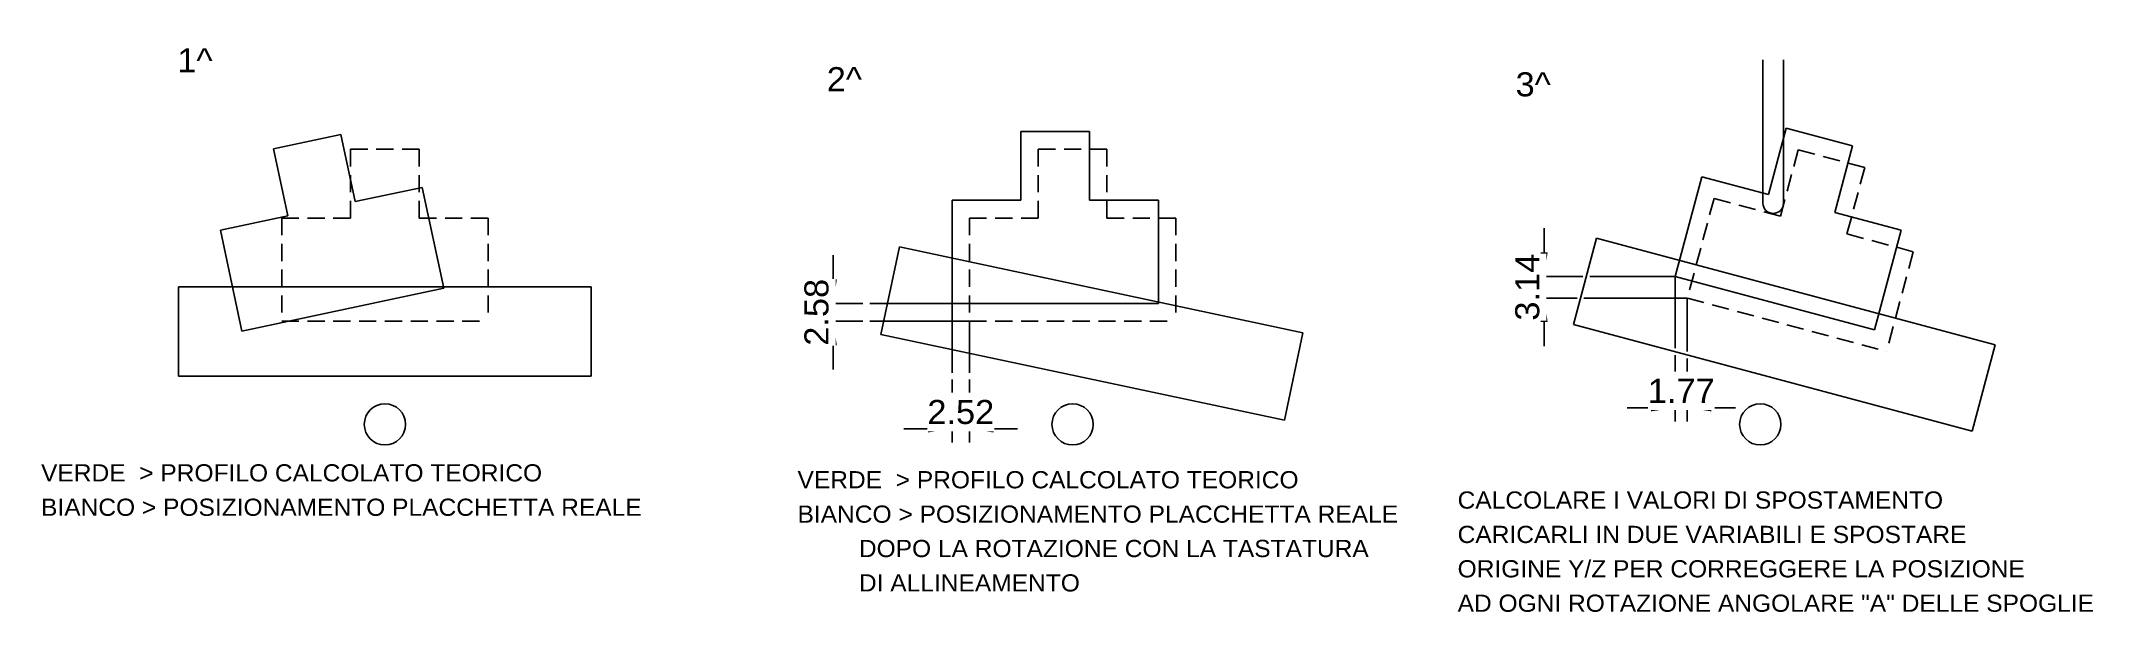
# Model space of a CAD drawing. Header units: millimetres. Extents: x -50 to 249, y -43 to 41.
import ezdxf
from ezdxf.enums import TextEntityAlignment as Align

# ---------------------------------------------------------------- set-up
doc = ezdxf.new("R2010")
doc.units = ezdxf.units.MM
doc.header["$LTSCALE"] = 5
doc.linetypes.add('AUSGEZOGEN', pattern=[0])
doc.linetypes.add('DASHED', pattern=[0.75, 0.5, -0.25])
for name, color, linetype in [('ASSI', 7, 'Continuous'), ('QUOTE', 7, 'Continuous'), ('SQUAD', 7, 'Continuous')]:
    doc.layers.add(name, color=color, linetype=linetype)
doc.styles.add('Arial', font='ARIAL.TTF')
doc.dimstyles.new('ISO-25', dxfattribs={"dimtxt": 2.5, "dimasz": 2.5, "dimexe": 1.25, "dimexo": 0.625, "dimtad": 1, "dimtxsty": 'Standard', "dimcen": 2.5, "dimadec": 0, "dimazin": 0, "dimtfac": 1, "dimtmove": 0, "dimatfit": 3, "dimfxl": 0, "dimarcsym": 0})

# ---------------------------------------------------------------- blocks, each defined once
blk = doc.blocks.new('*D1')
at = {"layer": 'QUOTE', "linetype": 'AUSGEZOGEN', "lineweight": 25}
for points in [[(82.48, -15.65), (78.98, -15.13), (78.98, -16.18)], [(85, -15.65), (88.5, -16.18), (88.5, -15.13)]]:
    blk.add_hatch(color=5, dxfattribs=at).paths.add_polyline_path(points, flags=0)
at = {"layer": 'QUOTE', "color": 5, "linetype": 'AUSGEZOGEN', "lineweight": 25}
for p, q in [((82.48, 2.58), (82.48, -7.5)), ((85, 0), (85, -7.5)), ((82.48, -8.5), (82.48, -17.65)), ((85, -8.5), (85, -17.65)), ((78.98, -15.65), (75.48, -15.65)), ((85, -15.65), (82.48, -15.65)), ((88.5, -15.65), (92, -15.65))]:
    blk.add_line(p, q, dxfattribs=at)
at = {"color": 5, "linetype": 'AUSGEZOGEN', "lineweight": 25}
blk.add_wipeout([(78.88, -16), (88.6, -16), (88.6, -10.4), (78.88, -10.4)], dxfattribs=at).dxf.layer = 'QUOTE'
at = {"layer": 'QUOTE', "color": 5, "linetype": 'AUSGEZOGEN', "lineweight": 25, "style": 'Arial', "width": 1.022938}
blk.add_text('2.52', height=3.5, dxfattribs=at).set_placement((78.88, -14.95), (88.6, -14.95), align=Align.FIT)
blk = doc.blocks.new('*D2')
at = {"layer": 'QUOTE', "linetype": 'AUSGEZOGEN', "lineweight": 25}
for points in [[(65.2, 2.58), (65.72, 6.08), (64.67, 6.08)], [(65.2, 0), (64.67, -3.5), (65.72, -3.5)]]:
    blk.add_hatch(color=5, dxfattribs=at).paths.add_polyline_path(points, flags=0)
at = {"layer": 'QUOTE', "color": 5, "linetype": 'AUSGEZOGEN', "lineweight": 25}
for p, q in [((65.2, 6.08), (65.2, 9.58)), ((69.5, 2.58), (63.2, 2.58)), ((69.5, 0), (63.2, 0)), ((65.2, 2.58), (65.2, 0)), ((82.48, 2.58), (70.5, 2.58)), ((85, 0), (70.5, 0)), ((65.2, -3.5), (65.2, -7))]:
    blk.add_line(p, q, dxfattribs=at)
at = {"color": 5, "linetype": 'AUSGEZOGEN', "lineweight": 25}
blk.add_wipeout([(65.55, -3.57), (65.55, 6.15), (59.95, 6.15), (59.95, -3.57)], dxfattribs=at).dxf.layer = 'QUOTE'
at = {"layer": 'QUOTE', "color": 5, "linetype": 'AUSGEZOGEN', "lineweight": 25, "style": 'Arial', "width": 1.022938}
blk.add_text('2.58', height=3.5, rotation=90, dxfattribs=at).set_placement((64.5, -3.57), (64.5, 6.15), align=Align.FIT)
blk = doc.blocks.new('*D3')
at = {"layer": 'QUOTE', "linetype": 'AUSGEZOGEN', "lineweight": 25}
for points in [[(187.63, -12.58), (184.13, -12.06), (184.13, -13.11)], [(189.39, -12.58), (192.89, -13.11), (192.89, -12.06)]]:
    blk.add_hatch(color=5, dxfattribs=at).paths.add_polyline_path(points, flags=0)
at = {"layer": 'QUOTE', "color": 5, "linetype": 'AUSGEZOGEN', "lineweight": 25}
for p, q in [((187.63, 6.52), (187.63, -3.94)), ((189.39, 3.37), (189.39, -4.41)), ((187.63, -4.94), (187.63, -14.58)), ((189.39, -5.41), (189.39, -14.58)), ((184.13, -12.58), (180.63, -12.58)), ((187.63, -12.58), (189.39, -12.58)), ((192.89, -12.58), (196.39, -12.58))]:
    blk.add_line(p, q, dxfattribs=at)
at = {"color": 5, "linetype": 'AUSGEZOGEN', "lineweight": 25}
blk.add_wipeout([(183.65, -12.93), (193.37, -12.93), (193.37, -7.33), (183.65, -7.33)], dxfattribs=at).dxf.layer = 'QUOTE'
at = {"layer": 'QUOTE', "color": 5, "linetype": 'AUSGEZOGEN', "lineweight": 25, "style": 'Arial', "width": 1.022938}
blk.add_text('1.77', height=3.5, dxfattribs=at).set_placement((183.65, -11.88), (193.37, -11.88), align=Align.FIT)
blk = doc.blocks.new('*D4')
at = {"layer": 'QUOTE', "linetype": 'AUSGEZOGEN', "lineweight": 25}
for points in [[(168.56, 6.52), (169.08, 10.02), (168.03, 10.02)], [(168.56, 3.37), (168.03, -0.13), (169.08, -0.13)]]:
    blk.add_hatch(color=5, dxfattribs=at).paths.add_polyline_path(points, flags=0)
at = {"layer": 'QUOTE', "color": 5, "linetype": 'AUSGEZOGEN', "lineweight": 25}
for p, q in [((168.56, 10.02), (168.56, 13.52)), ((174.21, 6.52), (166.56, 6.52)), ((168.56, 6.52), (168.56, 3.37)), ((187.63, 6.52), (175.21, 6.52)), ((173.36, 3.37), (166.56, 3.37)), ((189.39, 3.37), (174.36, 3.37)), ((168.56, -0.13), (168.56, -3.63))]:
    blk.add_line(p, q, dxfattribs=at)
at = {"color": 5, "linetype": 'AUSGEZOGEN', "lineweight": 25}
blk.add_wipeout([(168.91, 0.08), (168.91, 9.81), (163.31, 9.81), (163.31, 0.08)], dxfattribs=at).dxf.layer = 'QUOTE'
at = {"layer": 'QUOTE', "color": 5, "linetype": 'AUSGEZOGEN', "lineweight": 25, "style": 'Arial', "width": 1.022938}
blk.add_text('3.14', height=3.5, rotation=90, dxfattribs=at).set_placement((167.86, 0.08), (167.86, 9.81), align=Align.FIT)

msp = doc.modelspace()

# ---------------------------------------------------------------- linework, layer by layer
at = {"layer": 'SQUAD', "color": 6, "linetype": 'AUSGEZOGEN', "lineweight": 25}
for p, q in [((200.377, 17.163), (200.377, 38)), ((203.377, 17.163), (203.377, 38))]:
    msp.add_line(p, q, dxfattribs=at)
at = {"layer": 'SQUAD', "color": 7, "linetype": 'AUSGEZOGEN', "lineweight": 25}
for p, q in [((-16.207, 25.086), (-6.426, 27.165)), ((-6.426, 27.165), (-4.347, 17.384)), ((92.481, 27.58), (102.481, 27.58)), ((92.481, 27.58), (92.481, 17.58)), ((102.481, 27.58), (102.481, 17.58)), ((203.758, 28.075), (201.17, 18.416)), ((203.758, 28.075), (213.417, 25.487)), ((-16.207, 25.086), (-14.128, 15.305)), ((213.417, 25.487), (210.829, 15.828)), ((191.511, 21.004), (187.628, 6.515)), ((191.511, 21.004), (201.17, 18.416)), ((-4.347, 17.384), (5.435, 19.463)), ((5.435, 19.463), (8.554, 4.791)), ((-23.91, 13.226), (-14.128, 15.305)), ((82.481, 17.58), (92.481, 17.58)), ((82.481, 17.58), (82.481, 2.58)), ((102.481, 17.58), (112.481, 17.58)), ((112.481, 17.58), (112.481, 2.58)), ((210.829, 15.828), (220.488, 13.239)), ((-23.91, 13.226), (-20.791, -1.446)), ((220.488, 13.239), (216.606, -1.249)), ((187.628, 6.515), (216.606, -1.249)), ((-20.791, -1.446), (8.554, 4.791)), ((82.481, 2.58), (112.481, 2.58))]:
    msp.add_line(p, q, dxfattribs=at)
at = {"layer": 'SQUAD', "color": 3, "linetype": 'DASHED', "lineweight": 25}
for p, q in [((-5, 25), (5, 25)), ((-5, 25), (-5, 15)), ((5, 25), (5, 15)), ((95, 25), (105, 25)), ((95, 25), (95, 15)), ((105, 25), (105, 15)), ((205.523, 24.931), (202.935, 15.272)), ((205.523, 24.931), (215.182, 22.343)), ((215.182, 22.343), (212.594, 12.684)), ((-15, 15), (-5, 15)), ((-15, 15), (-15, 0)), ((5, 15), (15, 15)), ((15, 15), (15, 0)), ((85, 15), (95, 15)), ((85, 15), (85, 0)), ((105, 15), (115, 15)), ((115, 15), (115, 0)), ((193.276, 17.86), (189.393, 3.371)), ((193.276, 17.86), (202.935, 15.272)), ((212.594, 12.684), (222.253, 10.095)), ((222.253, 10.095), (218.371, -4.393)), ((189.393, 3.371), (218.371, -4.393)), ((-15, 0), (15, 0)), ((85, 0), (115, 0))]:
    msp.add_line(p, q, dxfattribs=at)
at = {"layer": 'SQUAD', "color": 5, "linetype": 'AUSGEZOGEN', "lineweight": 25}
for p, q in [((176.199, 12.083), (172.834, -0.474)), ((176.199, 12.083), (234.154, -3.446)), ((74.814, 10.8), (72.111, -1.916)), ((74.814, 10.8), (133.503, -1.674)), ((-30, 5), (30, 5)), ((-30, 5), (-30, -8)), ((30, 5), (30, -8)), ((72.111, -1.916), (130.8, -14.39)), ((133.503, -1.674), (130.8, -14.39)), ((172.834, -0.474), (230.79, -16.003)), ((234.154, -3.446), (230.79, -16.003)), ((-30, -8), (30, -8))]:
    msp.add_line(p, q, dxfattribs=at)
at = {"layer": 'SQUAD', "color": 1, "linetype": 'AUSGEZOGEN', "lineweight": 25}
for centre in [(0, -15), (100, -15), (200, -15)]:
    msp.add_circle(centre, 3, dxfattribs=at)
at = {"layer": 'SQUAD', "color": 6, "linetype": 'AUSGEZOGEN', "lineweight": 25}
msp.add_arc((201.877, 17.163), 1.5, 180, 0, dxfattribs=at)

# ---------------------------------------------------------------- wipeouts: each hides what was drawn before it
at = {"color": 6, "linetype": 'AUSGEZOGEN', "lineweight": 25}
for points in [[(-30.179, 35.132), (-25.064, 35.132), (-25.064, 40.732), (-30.179, 40.732)], [(64.255, 32.39), (69.37, 32.39), (69.37, 37.99), (64.255, 37.99)], [(164.42, 31.642), (169.535, 31.642), (169.535, 37.242), (164.42, 37.242)]]:
    msp.add_wipeout(points, dxfattribs=at).dxf.layer = 'ASSI'
at = {"color": 2, "linetype": 'AUSGEZOGEN', "lineweight": 25}
for points in [[(-50, -24.05), (37.334, -24.05), (37.334, -20.05), (-50, -20.05)], [(60, -25.05), (147.334, -25.05), (147.334, -21.05), (60, -21.05)], [(155.986, -28.002), (248.518, -28.002), (248.518, -24.002), (155.986, -24.002)]]:
    msp.add_wipeout(points, dxfattribs=at).dxf.layer = 'ASSI'

# ---------------------------------------------------------------- next in the draw order: texts
at = {"layer": 'ASSI', "color": 6, "linetype": 'AUSGEZOGEN', "lineweight": 25, "style": 'Arial', "width": 1.021384}
for s, p, p2 in [('1^ ', (-30.179, 36.182), (-25.064, 36.182)), ('2^ ', (64.255, 33.44), (69.37, 33.44)), ('3^ ', (164.42, 32.692), (169.535, 32.692))]:
    msp.add_text(s, height=3.5, dxfattribs=at).set_placement(p, p2, align=Align.FIT)
at = {"layer": 'ASSI', "color": 2, "linetype": 'AUSGEZOGEN', "lineweight": 25, "style": 'Arial'}
for s, width, p, p2 in [('VERDE  > PROFILO CALCOLATO TEORICO', 1.022338, (-50, -23.3), (22.859, -23.3)), ('VERDE  > PROFILO CALCOLATO TEORICO', 1.022338, (60, -24.3), (132.859, -24.3)), ('CALCOLARE I VALORI DI SPOSTAMENTO', 1.022509, (155.986, -27.252), (226.578, -27.252))]:
    msp.add_text(s, height=2.5, dxfattribs=dict(at, width=width)).set_placement(p, p2, align=Align.FIT)

# ---------------------------------------------------------------- next in the draw order: dimensions: what is measured, and where the dimension line sits
at = {"layer": 'QUOTE', "color": 5, "linetype": 'AUSGEZOGEN', "lineweight": 25}
dim = msp.add_linear_dim(base=(189.3934, -12.58101), p1=(187.62836, 6.51516), p2=(189.3934, 3.37117), dimstyle='ISO-25', override={"dimtxt": 3.5, "dimasz": 3.5, "dimexe": 2.5, "dimgap": 0.5, "dimtad": 1, "dimjust": 0, "dimdec": 2, "dimzin": 8, "dimpost": '<>', "dimsah": 1, "dimclrd": 5, "dimclre": 5, "dimclrt": 5, "dimadec": 2}, dxfattribs=at)
dim.commit()
dim.dimension.update_dxf_attribs({"geometry": '*D3', "text_midpoint": (188.51088, -10.13101), "dimtype": 160})
dim = msp.add_linear_dim(base=(82.481, -15.653), p1=(85, 0), p2=(82.481, 2.58), angle=180, dimstyle='ISO-25', override={"dimtxt": 3.5, "dimasz": 3.5, "dimexe": 2.5, "dimgap": 0.5, "dimtad": 1, "dimjust": 0, "dimdec": 2, "dimzin": 8, "dimpost": '<>', "dimsah": 1, "dimclrd": 5, "dimclre": 5, "dimclrt": 5, "dimadec": 2}, dxfattribs=at)
dim.commit()
dim.dimension.update_dxf_attribs({"geometry": '*D1', "text_midpoint": (83.741, -13.203), "dimtype": 160})

# ---------------------------------------------------------------- next in the draw order: wipeouts: each hides what was drawn before it
at = {"color": 2, "linetype": 'AUSGEZOGEN', "lineweight": 25}
for points in [[(-50, -29.05), (37.334, -29.05), (37.334, -25.05), (-50, -25.05)], [(60, -30.05), (147.334, -30.05), (147.334, -26.05), (60, -26.05)], [(155.986, -33.002), (248.518, -33.002), (248.518, -29.002), (155.986, -29.002)]]:
    msp.add_wipeout(points, dxfattribs=at).dxf.layer = 'ASSI'

# ---------------------------------------------------------------- next in the draw order: texts
at = {"layer": 'ASSI', "color": 2, "linetype": 'AUSGEZOGEN', "lineweight": 25, "style": 'Arial'}
for s, width, p, p2 in [('BIANCO > POSIZIONAMENTO PLACCHETTA REALE', 1.022374, (-50, -28.3), (37.334, -28.3)), ('BIANCO > POSIZIONAMENTO PLACCHETTA REALE', 1.022374, (60, -29.3), (147.334, -29.3)), ('CARICARLI IN DUE VARIABILI E SPOSTARE', 1.022928, (155.986, -32.252), (229.98, -32.252))]:
    msp.add_text(s, height=2.5, dxfattribs=dict(at, width=width)).set_placement(p, p2, align=Align.FIT)

# ---------------------------------------------------------------- next in the draw order: dimensions: what is measured, and where the dimension line sits
at = {"layer": 'QUOTE', "color": 5, "linetype": 'AUSGEZOGEN', "lineweight": 25}
for base, p1, p2, picture, middle in [((168.56, 3.371), (187.628, 6.515), (189.393, 3.371), '*D4', (166.11, 4.943)), ((65.199, 0), (82.481, 2.58), (85, 0), '*D2', (62.749, 1.29))]:
    dim = msp.add_linear_dim(base=base, p1=p1, p2=p2, angle=270, dimstyle='ISO-25', override={"dimtxt": 3.5, "dimasz": 3.5, "dimexe": 2.5, "dimgap": 0.5, "dimtad": 1, "dimjust": 0, "dimdec": 2, "dimzin": 8, "dimpost": '<>', "dimsah": 1, "dimclrd": 5, "dimclre": 5, "dimclrt": 5, "dimadec": 2}, dxfattribs=at)
    dim.commit()
    dim.dimension.update_dxf_attribs({"geometry": picture, "text_midpoint": middle, "dimtype": 160, "text_rotation": 90})

# ---------------------------------------------------------------- next in the draw order: wipeouts: each hides what was drawn before it
at = {"color": 2, "linetype": 'AUSGEZOGEN', "lineweight": 25}
for points in [[(60, -35.05), (147.334, -35.05), (147.334, -31.05), (60, -31.05)], [(155.986, -38.002), (248.518, -38.002), (248.518, -34.002), (155.986, -34.002)]]:
    msp.add_wipeout(points, dxfattribs=at).dxf.layer = 'ASSI'

# ---------------------------------------------------------------- next in the draw order: texts
at = {"layer": 'ASSI', "color": 2, "linetype": 'AUSGEZOGEN', "lineweight": 25, "style": 'Arial'}
for s, width, p, p2 in [('         DOPO LA ROTAZIONE CON LA TASTATURA', 1.022282, (60, -34.3), (143.065, -34.3)), ('ORIGINE Y/Z PER CORREGGERE LA POSIZIONE', 1.022439, (155.986, -37.252), (238.469, -37.252))]:
    msp.add_text(s, height=2.5, dxfattribs=dict(at, width=width)).set_placement(p, p2, align=Align.FIT)

# ---------------------------------------------------------------- next in the draw order: wipeouts: each hides what was drawn before it
at = {"color": 2, "linetype": 'AUSGEZOGEN', "lineweight": 25}
for points in [[(60, -40.05), (147.334, -40.05), (147.334, -36.05), (60, -36.05)], [(155.986, -43.002), (248.518, -43.002), (248.518, -39.002), (155.986, -39.002)]]:
    msp.add_wipeout(points, dxfattribs=at).dxf.layer = 'ASSI'

# ---------------------------------------------------------------- next in the draw order: texts
at = {"layer": 'ASSI', "color": 2, "linetype": 'AUSGEZOGEN', "lineweight": 25, "style": 'Arial'}
for s, width, p, p2 in [('         DI ALLINEAMENTO', 1.022799, (60, -39.3), (101.06, -39.3)), ('AD OGNI ROTAZIONE ANGOLARE "A" DELLE SPOGLIE', 1.022162, (155.986, -42.252), (248.518, -42.252))]:
    msp.add_text(s, height=2.5, dxfattribs=dict(at, width=width)).set_placement(p, p2, align=Align.FIT)

doc.saveas('drawing.dxf')
